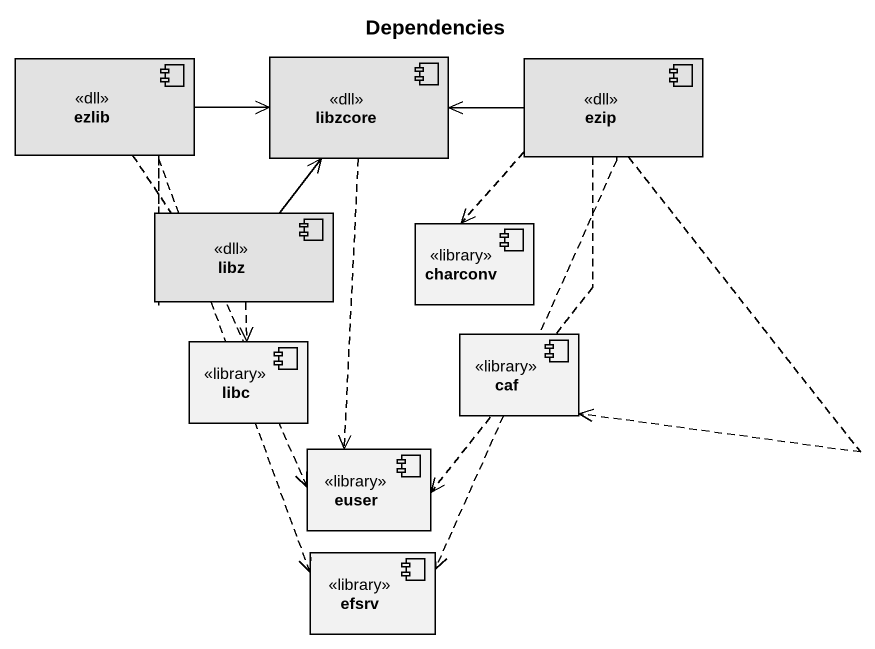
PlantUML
@startuml
title Dependencies
component ezlib <<dll>> #E2E2E2
component libzcore <<dll>> #E2E2E2
component ezip <<dll>> #E2E2E2
component libz <<dll>> #E2E2E2
component charconv <<library>>
component libc <<library>>
component caf <<library>>
component euser <<library>>
component efsrv <<library>>
ezlib -right-> libzcore
ezlib ..> euser
ezlib ..> efsrv
libzcore ..> euser
ezip -left-> libzcore
ezip ..> charconv
ezip ..> caf
ezip ..> euser
ezip ..> efsrv
libz -up-> libzcore
libz ..> libc
@enduml
